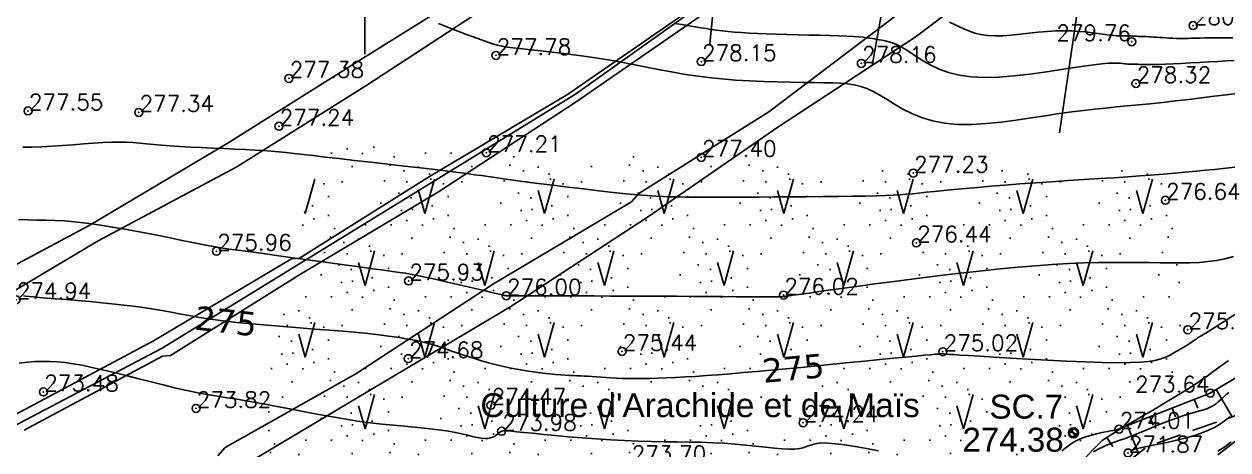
# Model space of a CAD drawing. Header units: millimetres. Extents: x 524954 to 526204, y 9523489 to 9524010.
# Drawn here: x 525878.6 to 525954.1, y 9523672.7 to 9523699.4 of the extents above; entities that cross this region are included whole.
import ezdxf
from ezdxf.enums import TextEntityAlignment as Align

# ---------------------------------------------------------------- set-up
doc = ezdxf.new("R2010")
doc.units = ezdxf.units.MM
doc.header["$PDMODE"] = 32
doc.header["$PDSIZE"] = 0.5
doc.linetypes.add('CACHE2', pattern=[4.7625, 3.175, -1.5875])
for name, color, linetype in [('Bas_Talus', 40, 'CACHE2'), ('Carroyage', 7, 'Continuous'), ('CN_01_00', 3, 'Continuous'), ('CN_02_00', 4, 'Continuous'), ('CN_05_00', 6, 'Continuous'), ('CN_10_00', 1, 'Continuous'), ('Cotation Courbes de niveau', 7, 'Continuous'), ('Haut_Talus', 30, 'Continuous'), ('PLUME_1', 7, 'Continuous'), ('PLUME_3', 4, 'Continuous'), ('PLUME_4', 3, 'Continuous'), ('PLUME_5', 6, 'Continuous'), ('PLUME_6', 2, 'Continuous'), ('Talus', 2, 'Continuous'), ('TopoAlt', 3, 'Continuous'), ('TopoAlt polygo', 7, 'Continuous'), ('TOPOJIS', 7, 'Continuous'), ('TOPOJIS polygo', 1, 'Continuous'), ('TopoMat polygo', 1, 'Continuous'), ('Toponomie', 7, 'CACHE2'), ('Végétation_Plantation', 70, 'Continuous')]:
    doc.layers.add(name, color=color, linetype=linetype)
doc.styles.add('Arial 1.0', font='arial.ttf', dxfattribs={"width": 0.99, "height": 1})
doc.styles.add('Simplex 1.0', font='Simplex.shx', dxfattribs={"width": 0.99, "height": 1})
doc.styles.get("Standard").update_dxf_attribs({"font": 'arial.ttf'})
doc.styles.add('Verdana 1.0', font='verdana.ttf', dxfattribs={"width": 0.99, "height": 1})

# ---------------------------------------------------------------- blocks, each defined once
blk = doc.blocks.new('TCPOINT M')
at = {"color": 0}
blk.add_point((0, 0), dxfattribs=at)
at = {"layer": 'TopoAlt', "style": 'Simplex 1.0', "width": 0.99}
blk.add_attdef('ALT', (0.15, 0.15), '', height=1, dxfattribs=at)
blk = doc.blocks.new('TCPOINT polygo')
at = {"color": 0, "const_width": 0.075}
blk.add_lwpolyline([(0, 0.0375, 1), (0, -0.0375, 1)], format="xyb", close=True, dxfattribs=at)
at = {"color": 0}
blk.add_point((0, 0), dxfattribs=at)
at = {"layer": 'TopoAlt polygo', "style": 'Arial 1.0', "width": 0.99}
blk.add_attdef('ALT', (0.15, 0.15), '', height=2, dxfattribs=at)
at = {"layer": 'TopoMat polygo', "style": 'Arial 1.0', "width": 0.99}
blk.add_attdef('MAT', text='', height=2, dxfattribs=at).set_placement((0.15, -2.5), align=Align.TOP_LEFT)
blk = doc.blocks.new('t014')
at = {"color": 0, "const_width": 1.249375}
for points in [[(0, 0.625313, 0.414214), (-0.625313, 0, 1)], [(0, -0.625312, 0.414214), (0.625313, 0, 0.414214)]]:
    blk.add_lwpolyline(points, format="xyb", dxfattribs=at)
at = {"color": 0}
blk.add_circle((0, 0), 1.25, dxfattribs=at)

msp = doc.modelspace()

# ---------------------------------------------------------------- hatches: boundary and pattern name
at = {"layer": 'Végétation_Plantation', "linetype": 'CACHE2', "ltscale": 0.5}
h = msp.add_hatch(dxfattribs=at)
h.set_pattern_fill('BROUSS', color=256, scale=1.5, style=0)
h.set_pattern_definition([(74.475889, (0, 0), (-3.750000001, 13.500000005), [2.25, -11.761156275]), (74.475889, (3.75, 4.5), (-3.750000001, 13.500000005), [2.25, -11.761156275]), (74.475889, (7.5, 9), (-3.750000001, 13.500000005), [2.25, -11.761156275]), (105.524111, (0, 0), (-7.500000003, 4e-10), [1.5, -12.511156275]), (105.524111, (3.75, 4.5), (-7.500000003, 4e-10), [1.5, -12.511156275]), (105.524111, (7.5, 9), (-7.500000003, 4e-10), [1.5, -12.511156275]), (0, (0.453, 0.484), (3.75, 4.5), [0, -7.5]), (0, (1.468, 1.072), (3.75, 4.5), [0, -7.5]), (0, (1.1713, 1.8804), (3.75, 4.5), [0, -7.5]), (0, (2.327, 1.9907), (3.75, 4.5), [0, -7.5]), (0, (1.64, 3.7912), (3.75, 4.5), [0, -7.5]), (0, (0.3684, 2.1545), (3.75, 4.5), [0, -7.5]), (0, (0.281, 2.4684), (3.75, 4.5), [0, -7.5]), (0, (0.0314, 3.7912), (3.75, 4.5), [0, -7.5]), (0, (-0.7807, 0.2634), (3.75, 4.5), [0, -7.5]), (0, (-0.8588, 0.9984), (3.75, 4.5), [0, -7.5]), (0, (-1.468, 0.19), (3.75, 4.5), [0, -7.5]), (0, (-1.624, 1.2924), (3.75, 4.5), [0, -7.5]), (0, (-1.1242, 1.9905), (3.75, 4.5), [0, -7.5]), (0, (-1.3274, 2.6888), (3.75, 4.5), [0, -7.5]), (0, (-1.9207, 3.5707), (3.75, 4.5), [0, -7.5]), (0, (-0.406, 2.9085), (3.75, 4.5), [0, -7.5]), (0, (-2.53, 2.064), (3.75, 4.5), [0, -7.5]), (0, (-2.7485, 0.6675), (3.75, 4.5), [0, -7.5]), (0, (-1.1235, -0.4347), (3.75, 4.5), [0, -7.5]), (0, (-0.156, -0.7287), (3.75, 4.5), [0, -7.5]), (0, (-0.812, -1.537), (3.75, 4.5), [0, -7.5]), (0, (1.5774, -1.4635), (3.75, 4.5), [0, -7.5]), (0, (0.5466, -0.3245), (3.75, 4.5), [0, -7.5]), (0, (1.468, -0.104), (3.75, 4.5), [0, -7.5])])
h.paths.add_polyline_path([(525951.566, 9523680.225), (525950.037, 9523690.437), (525933.18, 9523690.145), (525919.733, 9523691.118), (525906.384, 9523691.312), (525897.403, 9523692.282), (525894.772, 9523682.066), (525892.628, 9523668.736), (525892.432, 9523659.076), (525903.818, 9523658.766), (525911.909, 9523658.492), (525923.035, 9523660.751), (525931.949, 9523662.737), (525939.231, 9523671.215), (525945.813, 9523673.604), (525952.181, 9523677.416)])

# ---------------------------------------------------------------- linework, layer by layer
at = {"layer": 'Bas_Talus', "ltscale": 0.5, "flags": 128}
msp.add_lwpolyline([(525868.339, 9523656.577), (525877.744, 9523655.063), (525886.609, 9523655.237), (525893.634, 9523654.739), (525901.314, 9523655.465), (525912.972, 9523656.796), (525918.781, 9523658.159), (525925.645, 9523660.086), (525933.631, 9523662.434), (525942.875, 9523667.301), (525945.639, 9523670.2), (525949.012, 9523672.905), (525956.673, 9523675.59), (525961.547, 9523678.515), (525971.16, 9523682.992), (525975.569, 9523685.823), (525979.78, 9523688.287)], dxfattribs=at)
at = {"layer": 'Carroyage'}
msp.add_line((525900, 9523697.5), (525900, 9523702.5), dxfattribs=at)
at = {"layer": 'CN_01_00', "flags": 128}
for points, elevation in [([(525919.383, 9523699.436), (525919.883, 9523699.36), (525920.317, 9523699.289), (525920.701, 9523699.225), (525921.05, 9523699.165), (525921.379, 9523699.111), (525921.705, 9523699.06), (525922.04, 9523699.013), (525922.392, 9523698.97), (525922.766, 9523698.93), (525923.168, 9523698.894), (525923.605, 9523698.86), (525924.081, 9523698.83), (525924.602, 9523698.803), (525925.174, 9523698.779), (525925.799, 9523698.758), (525926.462, 9523698.739), (525927.144, 9523698.722), (525927.828, 9523698.705), (525928.493, 9523698.689), (525929.123, 9523698.673), (525929.698, 9523698.655), (525930.199, 9523698.635), (525930.614, 9523698.614), (525930.951, 9523698.59), (525931.223, 9523698.565), (525931.443, 9523698.538), (525931.625, 9523698.512), (525931.782, 9523698.485), (525931.928, 9523698.459), (525932.075, 9523698.434), (525932.236, 9523698.409), (525932.414, 9523698.38), (525932.609, 9523698.341), (525932.824, 9523698.286), (525933.059, 9523698.21), (525933.315, 9523698.106), (525933.595, 9523697.97), (525933.899, 9523697.795), (525934.229, 9523697.579), (525934.594, 9523697.334), (525935.002, 9523697.074), (525935.461, 9523696.815), (525935.981, 9523696.571), (525936.57, 9523696.358), (525937.236, 9523696.19), (525937.988, 9523696.082), (525938.83, 9523696.045), (525939.739, 9523696.07), (525940.687, 9523696.144), (525941.648, 9523696.252), (525942.594, 9523696.381), (525943.496, 9523696.518), (525944.327, 9523696.65), (525945.06, 9523696.763), (525945.673, 9523696.846), (525946.175, 9523696.901), (525946.578, 9523696.932), (525946.897, 9523696.946), (525947.146, 9523696.945), (525947.338, 9523696.935), (525947.488, 9523696.92), (525947.61, 9523696.906), (525947.715, 9523696.895), (525947.809, 9523696.888), (525947.895, 9523696.884), (525947.976, 9523696.882), (525948.057, 9523696.882), (525948.14, 9523696.881), (525948.228, 9523696.88), (525948.326, 9523696.877), (525948.438, 9523696.872), (525948.568, 9523696.866), (525948.726, 9523696.859), (525948.918, 9523696.855), (525949.152, 9523696.852), (525949.434, 9523696.854), (525949.772, 9523696.861), (525950.173, 9523696.875), (525950.64, 9523696.896), (525951.161, 9523696.923), (525951.718, 9523696.954), (525952.296, 9523696.988), (525952.876, 9523697.022), (525953.442, 9523697.054), (525953.977, 9523697.083), (525954.465, 9523697.107)], 279), ([(525878.552, 9523691.67), (525879.135, 9523691.672), (525879.751, 9523691.692), (525880.393, 9523691.728), (525881.049, 9523691.774), (525881.707, 9523691.826), (525882.355, 9523691.879), (525882.98, 9523691.927), (525883.572, 9523691.965), (525884.117, 9523691.99), (525884.609, 9523691.997), (525885.059, 9523691.988), (525885.484, 9523691.966), (525885.899, 9523691.933), (525886.32, 9523691.893), (525886.764, 9523691.849), (525887.247, 9523691.803), (525887.786, 9523691.759), (525888.389, 9523691.719), (525889.046, 9523691.682), (525889.739, 9523691.648), (525890.449, 9523691.617), (525891.158, 9523691.586), (525891.849, 9523691.557), (525892.504, 9523691.527), (525893.104, 9523691.496), (525893.639, 9523691.463), (525894.128, 9523691.427), (525894.595, 9523691.386), (525895.067, 9523691.339), (525895.569, 9523691.284), (525896.127, 9523691.22), (525896.767, 9523691.145), (525897.513, 9523691.058), (525898.382, 9523690.957), (525899.348, 9523690.847), (525900.376, 9523690.729), (525901.43, 9523690.609), (525902.474, 9523690.489), (525903.473, 9523690.373), (525904.392, 9523690.265), (525905.195, 9523690.169), (525905.858, 9523690.086), (525906.406, 9523690.014), (525906.875, 9523689.95), (525907.299, 9523689.89), (525907.717, 9523689.829), (525908.163, 9523689.764), (525908.673, 9523689.692), (525909.284, 9523689.608), (525910.021, 9523689.511), (525910.863, 9523689.402), (525911.779, 9523689.287), (525912.737, 9523689.169), (525913.707, 9523689.053), (525914.657, 9523688.943), (525915.556, 9523688.843), (525916.373, 9523688.758), (525917.083, 9523688.691), (525917.694, 9523688.641), (525918.22, 9523688.604), (525918.675, 9523688.58), (525919.073, 9523688.564), (525919.429, 9523688.556), (525919.756, 9523688.552), (525920.07, 9523688.55), (525920.384, 9523688.549), (525920.714, 9523688.547), (525921.075, 9523688.546), (525921.481, 9523688.544), (525921.948, 9523688.544), (525922.49, 9523688.544), (525923.123, 9523688.545), (525923.862, 9523688.546), (525924.714, 9523688.55), (525925.655, 9523688.554), (525926.653, 9523688.56), (525927.675, 9523688.567), (525928.691, 9523688.576), (525929.668, 9523688.587), (525930.573, 9523688.599), (525931.376, 9523688.613), (525932.053, 9523688.629), (525932.62, 9523688.648), (525933.105, 9523688.669), (525933.531, 9523688.695), (525933.924, 9523688.724), (525934.311, 9523688.759), (525934.717, 9523688.799), (525935.168, 9523688.845), (525935.684, 9523688.898), (525936.268, 9523688.956), (525936.917, 9523689.019), (525937.628, 9523689.086), (525938.399, 9523689.155), (525939.227, 9523689.226), (525940.109, 9523689.298), (525941.044, 9523689.37), (525942.024, 9523689.44), (525943.033, 9523689.509), (525944.051, 9523689.576), (525945.057, 9523689.641), (525946.032, 9523689.703), (525946.955, 9523689.761), (525947.805, 9523689.817), (525948.563, 9523689.868), (525949.216, 9523689.916), (525949.78, 9523689.961), (525950.279, 9523690.004), (525950.739, 9523690.046), (525951.182, 9523690.088), (525951.633, 9523690.132), (525952.116, 9523690.178), (525952.656, 9523690.228), (525953.27, 9523690.284), (525953.955, 9523690.353), (525954.701, 9523690.445)], 277), ([(525945.655, 9523672.581), (525945.952, 9523672.742), (525946.22, 9523672.875), (525946.464, 9523672.985), (525946.693, 9523673.078), (525946.916, 9523673.161), (525947.141, 9523673.239), (525947.376, 9523673.321), (525947.632, 9523673.411), (525947.916, 9523673.516), (525948.234, 9523673.641), (525948.582, 9523673.783), (525948.951, 9523673.936), (525949.334, 9523674.096), (525949.724, 9523674.256), (525950.113, 9523674.413), (525950.494, 9523674.56), (525950.858, 9523674.693), (525951.199, 9523674.809), (525951.517, 9523674.908), (525951.811, 9523674.994), (525952.082, 9523675.071), (525952.33, 9523675.141), (525952.555, 9523675.209), (525952.757, 9523675.277), (525952.936, 9523675.348), (525953.093, 9523675.426), (525953.233, 9523675.511), (525953.361, 9523675.602), (525953.48, 9523675.701), (525953.596, 9523675.806), (525953.714, 9523675.917), (525953.839, 9523676.035), (525953.976, 9523676.159), (525954.129, 9523676.29)], 273), ([(525953.454, 9523672.61), (525953.884, 9523672.887), (525954.282, 9523673.192)], 271)]:
    msp.add_lwpolyline(points, dxfattribs=dict(at, elevation=elevation))
at = {"layer": 'CN_02_00', "flags": 128}
for points, elevation in [([(525904.618, 9523699.421), (525905.558, 9523699.06), (525906.368, 9523698.75), (525907.018, 9523698.504), (525907.53, 9523698.317), (525907.94, 9523698.178), (525908.283, 9523698.078), (525908.594, 9523698.006), (525908.909, 9523697.952), (525909.263, 9523697.907), (525909.691, 9523697.86), (525910.221, 9523697.802), (525910.843, 9523697.733), (525911.539, 9523697.653), (525912.291, 9523697.563), (525913.082, 9523697.462), (525913.893, 9523697.351), (525914.707, 9523697.23), (525915.505, 9523697.1), (525916.275, 9523696.962), (525917.021, 9523696.819), (525917.753, 9523696.673), (525918.48, 9523696.529), (525919.211, 9523696.391), (525919.956, 9523696.26), (525920.725, 9523696.142), (525921.526, 9523696.039), (525922.366, 9523695.954), (525923.232, 9523695.885), (525924.11, 9523695.832), (525924.983, 9523695.792), (525925.836, 9523695.763), (525926.654, 9523695.743), (525927.421, 9523695.73), (525928.121, 9523695.722), (525928.744, 9523695.716), (525929.298, 9523695.707), (525929.794, 9523695.686), (525930.247, 9523695.647), (525930.667, 9523695.583), (525931.067, 9523695.486), (525931.461, 9523695.348), (525931.86, 9523695.164), (525932.277, 9523694.929), (525932.719, 9523694.657), (525933.194, 9523694.364), (525933.709, 9523694.067), (525934.27, 9523693.783), (525934.887, 9523693.529), (525935.565, 9523693.32), (525936.313, 9523693.175), (525937.132, 9523693.105), (525938.011, 9523693.102), (525938.929, 9523693.154), (525939.871, 9523693.247), (525940.817, 9523693.368), (525941.751, 9523693.506), (525942.653, 9523693.646), (525943.506, 9523693.777), (525944.298, 9523693.889), (525945.038, 9523693.982), (525945.741, 9523694.061), (525946.421, 9523694.13), (525947.093, 9523694.194), (525947.771, 9523694.257), (525948.471, 9523694.323), (525949.206, 9523694.396), (525949.987, 9523694.479), (525950.799, 9523694.571), (525951.622, 9523694.668), (525952.436, 9523694.767), (525953.223, 9523694.865), (525953.962, 9523694.957), (525954.635, 9523695.042)], 278), ([(525878.296, 9523687.145), (525878.894, 9523687.121), (525879.458, 9523687.107), (525880.011, 9523687.095), (525880.573, 9523687.078), (525881.164, 9523687.048), (525881.807, 9523686.998), (525882.521, 9523686.919), (525883.319, 9523686.808), (525884.182, 9523686.669), (525885.08, 9523686.511), (525885.984, 9523686.342), (525886.866, 9523686.17), (525887.698, 9523686.003), (525888.45, 9523685.849), (525889.094, 9523685.717), (525889.612, 9523685.612), (525890.033, 9523685.529), (525890.395, 9523685.462), (525890.737, 9523685.405), (525891.098, 9523685.35), (525891.517, 9523685.29), (525892.034, 9523685.219), (525892.687, 9523685.131), (525893.502, 9523685.019), (525894.449, 9523684.889), (525895.486, 9523684.747), (525896.569, 9523684.597), (525897.655, 9523684.447), (525898.702, 9523684.303), (525899.666, 9523684.17), (525900.505, 9523684.055), (525901.188, 9523683.962), (525901.733, 9523683.886), (525902.172, 9523683.824), (525902.535, 9523683.768), (525902.855, 9523683.715), (525903.162, 9523683.657), (525903.486, 9523683.591), (525903.86, 9523683.51), (525904.306, 9523683.41), (525904.81, 9523683.296), (525905.352, 9523683.171), (525905.91, 9523683.042), (525906.463, 9523682.914), (525906.989, 9523682.792), (525907.466, 9523682.68), (525907.874, 9523682.585), (525908.196, 9523682.509), (525908.438, 9523682.453), (525908.612, 9523682.412), (525908.729, 9523682.385), (525908.8, 9523682.368), (525908.837, 9523682.36), (525908.851, 9523682.356), (525908.853, 9523682.356), (525908.857, 9523682.356), (525908.877, 9523682.356), (525908.931, 9523682.355), (525909.036, 9523682.355), (525909.208, 9523682.355), (525909.465, 9523682.355), (525909.824, 9523682.354), (525910.302, 9523682.353), (525910.909, 9523682.353), (525911.634, 9523682.351), (525912.459, 9523682.35), (525913.367, 9523682.348), (525914.341, 9523682.346), (525915.362, 9523682.343), (525916.413, 9523682.339), (525917.477, 9523682.335), (525918.536, 9523682.329), (525919.576, 9523682.323), (525920.58, 9523682.317), (525921.534, 9523682.311), (525922.423, 9523682.305), (525923.233, 9523682.3), (525923.947, 9523682.296), (525924.552, 9523682.293), (525925.037, 9523682.292), (525925.412, 9523682.292), (525925.693, 9523682.293), (525925.895, 9523682.294), (525926.033, 9523682.297), (525926.122, 9523682.3), (525926.179, 9523682.303), (525926.217, 9523682.306), (525926.253, 9523682.31), (525926.302, 9523682.316), (525926.383, 9523682.326), (525926.512, 9523682.343), (525926.705, 9523682.37), (525926.98, 9523682.408), (525927.353, 9523682.461), (525927.841, 9523682.53), (525928.456, 9523682.617), (525929.189, 9523682.72), (525930.024, 9523682.837), (525930.948, 9523682.965), (525931.945, 9523683.1), (525933, 9523683.241), (525934.1, 9523683.384), (525935.229, 9523683.527), (525936.373, 9523683.666), (525937.524, 9523683.801), (525938.673, 9523683.928), (525939.811, 9523684.046), (525940.93, 9523684.152), (525942.021, 9523684.245), (525943.077, 9523684.321), (525944.088, 9523684.38), (525945.048, 9523684.42), (525945.958, 9523684.443), (525946.82, 9523684.453), (525947.635, 9523684.452), (525948.408, 9523684.445), (525949.139, 9523684.434), (525949.831, 9523684.423), (525950.486, 9523684.415), (525951.108, 9523684.413), (525951.701, 9523684.423), (525952.271, 9523684.45), (525952.823, 9523684.498), (525953.364, 9523684.572), (525953.898, 9523684.679), (525954.431, 9523684.822)], 276), ([(525878.327, 9523678.13), (525878.851, 9523678.188), (525879.342, 9523678.227), (525879.81, 9523678.246), (525880.268, 9523678.244), (525880.729, 9523678.22), (525881.208, 9523678.171), (525881.716, 9523678.098), (525882.269, 9523677.998), (525882.878, 9523677.871), (525883.553, 9523677.716), (525884.28, 9523677.539), (525885.042, 9523677.349), (525885.82, 9523677.151), (525886.596, 9523676.954), (525887.353, 9523676.764), (525888.072, 9523676.589), (525888.736, 9523676.436), (525889.331, 9523676.31), (525889.872, 9523676.207), (525890.378, 9523676.12), (525890.867, 9523676.043), (525891.359, 9523675.968), (525891.873, 9523675.889), (525892.428, 9523675.801), (525893.042, 9523675.695), (525893.731, 9523675.568), (525894.484, 9523675.422), (525895.286, 9523675.265), (525896.124, 9523675.102), (525896.982, 9523674.939), (525897.846, 9523674.781), (525898.7, 9523674.635), (525899.531, 9523674.506), (525900.325, 9523674.399), (525901.08, 9523674.311), (525901.796, 9523674.237), (525902.473, 9523674.174), (525903.109, 9523674.116), (525903.704, 9523674.06), (525904.259, 9523674.001), (525904.773, 9523673.936), (525905.245, 9523673.86), (525905.677, 9523673.777), (525906.07, 9523673.693), (525906.426, 9523673.612), (525906.746, 9523673.538), (525907.033, 9523673.477), (525907.286, 9523673.434), (525907.508, 9523673.413), (525907.701, 9523673.417), (525907.867, 9523673.444), (525908.008, 9523673.488), (525908.127, 9523673.544), (525908.227, 9523673.608), (525908.31, 9523673.674), (525908.379, 9523673.737), (525908.436, 9523673.793), (525908.487, 9523673.837), (525908.545, 9523673.869), (525908.626, 9523673.887), (525908.748, 9523673.894), (525908.925, 9523673.887), (525909.176, 9523673.868), (525909.515, 9523673.836), (525909.959, 9523673.791), (525910.52, 9523673.734), (525911.183, 9523673.668), (525911.93, 9523673.596), (525912.742, 9523673.521), (525913.601, 9523673.449), (525914.488, 9523673.381), (525915.384, 9523673.322), (525916.27, 9523673.274), (525917.132, 9523673.242), (525917.966, 9523673.221), (525918.775, 9523673.207), (525919.561, 9523673.197), (525920.326, 9523673.186), (525921.07, 9523673.171), (525921.796, 9523673.147), (525922.505, 9523673.11), (525923.197, 9523673.058), (525923.866, 9523672.995), (525924.505, 9523672.928), (525925.104, 9523672.862), (525925.656, 9523672.804), (525926.153, 9523672.76), (525926.587, 9523672.737), (525926.95, 9523672.739), (525927.239, 9523672.772), (525927.473, 9523672.828), (525927.674, 9523672.898), (525927.866, 9523672.972), (525928.072, 9523673.041), (525928.315, 9523673.096), (525928.619, 9523673.127), (525929.007, 9523673.124), (525929.495, 9523673.082), (525930.074, 9523673.004), (525930.728, 9523672.898), (525931.439, 9523672.772), (525932.191, 9523672.632)], 274), ([(525943.672, 9523672.635), (525943.858, 9523672.782), (525944.029, 9523672.914), (525944.189, 9523673.031), (525944.343, 9523673.135), (525944.495, 9523673.228), (525944.65, 9523673.312), (525944.813, 9523673.388), (525944.988, 9523673.458), (525945.18, 9523673.523), (525945.392, 9523673.586), (525945.618, 9523673.646), (525945.852, 9523673.702), (525946.087, 9523673.754), (525946.315, 9523673.803), (525946.531, 9523673.847), (525946.727, 9523673.886), (525946.896, 9523673.92), (525947.035, 9523673.949), (525947.155, 9523673.979), (525947.269, 9523674.017), (525947.393, 9523674.069), (525947.539, 9523674.141), (525947.723, 9523674.24), (525947.959, 9523674.373), (525948.26, 9523674.545), (525948.636, 9523674.762), (525949.075, 9523675.016), (525949.558, 9523675.299), (525950.07, 9523675.601), (525950.591, 9523675.913), (525951.105, 9523676.226), (525951.594, 9523676.531), (525952.041, 9523676.819), (525952.433, 9523677.082), (525952.776, 9523677.323), (525953.08, 9523677.544), (525953.356, 9523677.748), (525953.614, 9523677.939), (525953.865, 9523678.12), (525954.12, 9523678.294)], 274), ([(525947.996, 9523672.673), (525948.101, 9523672.702), (525948.246, 9523672.739), (525948.44, 9523672.784), (525948.693, 9523672.839), (525949.012, 9523672.905), (525949.404, 9523672.982), (525949.855, 9523673.073), (525950.348, 9523673.177), (525950.868, 9523673.295), (525951.397, 9523673.428), (525951.918, 9523673.576), (525952.415, 9523673.741), (525952.872, 9523673.923), (525953.274, 9523674.122), (525953.625, 9523674.334), (525953.93, 9523674.552), (525954.194, 9523674.774)], 272)]:
    msp.add_lwpolyline(points, dxfattribs=dict(at, elevation=elevation))
at = {"layer": 'CN_05_00', "elevation": 275, "flags": 128}
msp.add_lwpolyline([(525878.61, 9523682.351), (525878.756, 9523682.335), (525878.961, 9523682.313), (525879.236, 9523682.287), (525879.596, 9523682.254), (525880.054, 9523682.216), (525880.616, 9523682.171), (525881.267, 9523682.119), (525881.986, 9523682.06), (525882.75, 9523681.994), (525883.539, 9523681.921), (525884.329, 9523681.841), (525885.101, 9523681.754), (525885.831, 9523681.66), (525886.506, 9523681.559), (525887.138, 9523681.453), (525887.746, 9523681.343), (525888.35, 9523681.23), (525888.97, 9523681.117), (525889.624, 9523681.005), (525890.332, 9523680.896), (525891.114, 9523680.791), (525891.982, 9523680.692), (525892.919, 9523680.598), (525893.9, 9523680.509), (525894.9, 9523680.426), (525895.896, 9523680.346), (525896.863, 9523680.271), (525897.776, 9523680.199), (525898.61, 9523680.131), (525899.348, 9523680.066), (525899.992, 9523680.004), (525900.554, 9523679.944), (525901.042, 9523679.887), (525901.468, 9523679.833), (525901.839, 9523679.782), (525902.167, 9523679.733), (525902.462, 9523679.686), (525902.732, 9523679.641), (525902.986, 9523679.596), (525903.233, 9523679.548), (525903.479, 9523679.494), (525903.733, 9523679.432), (525904.004, 9523679.359), (525904.298, 9523679.272), (525904.623, 9523679.169), (525904.987, 9523679.048), (525905.386, 9523678.912), (525905.814, 9523678.766), (525906.269, 9523678.614), (525906.744, 9523678.46), (525907.236, 9523678.308), (525907.739, 9523678.163), (525908.249, 9523678.029), (525908.76, 9523677.909), (525909.269, 9523677.804), (525909.768, 9523677.712), (525910.252, 9523677.633), (525910.717, 9523677.566), (525911.155, 9523677.509), (525911.563, 9523677.464), (525911.933, 9523677.427), (525912.264, 9523677.399), (525912.559, 9523677.379), (525912.827, 9523677.363), (525913.074, 9523677.352), (525913.307, 9523677.343), (525913.534, 9523677.334), (525913.761, 9523677.324), (525913.997, 9523677.312), (525914.246, 9523677.296), (525914.512, 9523677.277), (525914.795, 9523677.256), (525915.098, 9523677.234), (525915.42, 9523677.214), (525915.764, 9523677.195), (525916.13, 9523677.18), (525916.52, 9523677.169), (525916.935, 9523677.164), (525917.378, 9523677.164), (525917.849, 9523677.171), (525918.352, 9523677.185), (525918.887, 9523677.205), (525919.458, 9523677.231), (525920.066, 9523677.265), (525920.714, 9523677.305), (525921.402, 9523677.353), (525922.131, 9523677.408), (525922.901, 9523677.469), (525923.71, 9523677.537), (525924.559, 9523677.612), (525925.446, 9523677.692), (525926.372, 9523677.778), (525927.335, 9523677.87), (525928.333, 9523677.967), (525929.346, 9523678.066), (525930.352, 9523678.166), (525931.331, 9523678.263), (525932.26, 9523678.355), (525933.118, 9523678.441), (525933.883, 9523678.516), (525934.532, 9523678.579), (525935.051, 9523678.628), (525935.45, 9523678.664), (525935.746, 9523678.688), (525935.957, 9523678.703), (525936.097, 9523678.711), (525936.186, 9523678.714), (525936.238, 9523678.713), (525936.272, 9523678.71), (525936.306, 9523678.707), (525936.362, 9523678.703), (525936.465, 9523678.695), (525936.639, 9523678.683), (525936.908, 9523678.666), (525937.298, 9523678.641), (525937.832, 9523678.607), (525938.534, 9523678.562), (525939.418, 9523678.507), (525940.449, 9523678.444), (525941.581, 9523678.378), (525942.769, 9523678.313), (525943.967, 9523678.254), (525945.129, 9523678.206), (525946.21, 9523678.172), (525947.163, 9523678.157), (525947.954, 9523678.165), (525948.594, 9523678.193), (525949.103, 9523678.24), (525949.504, 9523678.301), (525949.818, 9523678.375), (525950.066, 9523678.459), (525950.27, 9523678.549), (525950.452, 9523678.643), (525950.628, 9523678.739), (525950.802, 9523678.835), (525950.971, 9523678.93), (525951.133, 9523679.024), (525951.287, 9523679.114), (525951.43, 9523679.2), (525951.561, 9523679.281), (525951.679, 9523679.357), (525951.781, 9523679.425), (525951.869, 9523679.487), (525951.948, 9523679.544), (525952.019, 9523679.596), (525952.085, 9523679.645), (525952.149, 9523679.691), (525952.214, 9523679.735), (525952.282, 9523679.779), (525952.358, 9523679.824), (525952.451, 9523679.877), (525952.574, 9523679.947), (525952.736, 9523680.043), (525952.949, 9523680.172), (525953.226, 9523680.344), (525953.576, 9523680.568), (525954.012, 9523680.85), (525954.538, 9523681.197)], dxfattribs=at)
at = {"layer": 'CN_10_00', "elevation": 280, "flags": 128}
msp.add_lwpolyline([(525936.639, 9523699.517), (525936.955, 9523699.373), (525937.261, 9523699.224), (525937.567, 9523699.077), (525937.885, 9523698.941), (525938.223, 9523698.824), (525938.593, 9523698.731), (525939.005, 9523698.673), (525939.464, 9523698.652), (525939.966, 9523698.665), (525940.5, 9523698.702), (525941.055, 9523698.755), (525941.623, 9523698.816), (525942.193, 9523698.876), (525942.754, 9523698.927), (525943.298, 9523698.962), (525943.816, 9523698.973), (525944.303, 9523698.963), (525944.759, 9523698.936), (525945.182, 9523698.898), (525945.57, 9523698.853), (525945.921, 9523698.805), (525946.234, 9523698.759), (525946.506, 9523698.719), (525946.736, 9523698.69), (525946.93, 9523698.67), (525947.093, 9523698.657), (525947.229, 9523698.651), (525947.345, 9523698.649), (525947.445, 9523698.651), (525947.536, 9523698.653), (525947.622, 9523698.655), (525947.708, 9523698.655), (525947.796, 9523698.654), (525947.885, 9523698.651), (525947.976, 9523698.647), (525948.069, 9523698.643), (525948.165, 9523698.638), (525948.264, 9523698.633), (525948.366, 9523698.628), (525948.471, 9523698.624), (525948.581, 9523698.62), (525948.698, 9523698.616), (525948.821, 9523698.612), (525948.953, 9523698.607), (525949.094, 9523698.6), (525949.246, 9523698.592), (525949.41, 9523698.582), (525949.587, 9523698.57), (525949.775, 9523698.557), (525949.974, 9523698.542), (525950.183, 9523698.529), (525950.399, 9523698.516), (525950.622, 9523698.505), (525950.85, 9523698.497), (525951.082, 9523698.493), (525951.318, 9523698.493), (525951.559, 9523698.497), (525951.808, 9523698.504), (525952.068, 9523698.511), (525952.341, 9523698.519), (525952.63, 9523698.526), (525952.937, 9523698.531), (525953.265, 9523698.533), (525953.616, 9523698.531), (525953.989, 9523698.527), (525954.382, 9523698.524)], dxfattribs=at)
at = {"layer": 'Haut_Talus', "flags": 128}
msp.add_lwpolyline([(525978.597, 9523692.237), (525974.018, 9523688.382), (525966.818, 9523682.964), (525960.645, 9523679.582), (525955.312, 9523677.652), (525952.977, 9523676.26), (525947.466, 9523674.105), (525946.196, 9523673.287), (525942.046, 9523669.061), (525940.973, 9523667.394), (525929.367, 9523662.865), (525918.098, 9523659.033), (525911.245, 9523658.366), (525907.464, 9523657.452), (525893.828, 9523656.135), (525885.546, 9523656.861), (525878.678, 9523656.843), (525875.144, 9523658.7), (525873.322, 9523660.084)], dxfattribs=at)
at = {"layer": 'PLUME_1'}
msp.add_lwpolyline([(525458.473, 9523640.258), (525480.389, 9523635.341), (525499.593, 9523633.233), (525627.749, 9523622.033), (525657.425, 9523620.69), (525687.455, 9523621.378), (525717.375, 9523623.562), (525747.113, 9523628.239), (525776.244, 9523634.376), (525805.193, 9523643.006), (525833.533, 9523653.096), (525860.731, 9523665.108), (525887.284, 9523679.078), (525913.194, 9523695.007), (525937.497, 9523712.322), (525960.695, 9523731.06), (525982.749, 9523751.721), (526003.235, 9523773.269), (526022.079, 9523796.703), (526039.853, 9523821.062), (526045.291, 9523828.979), (526068.175, 9523865.742)], dxfattribs=at)
at = {"layer": 'PLUME_3'}
for points in [[(525960.16, 9523731.523), (525952.618, 9523724.956), (525945.039, 9523718.888), (525945.076, 9523718.39), (525936.999, 9523712.285), (525928.885, 9523706.68), (525920.808, 9523700.576), (525920.808, 9523700.576), (525912.695, 9523694.97), (525904.046, 9523689.827), (525895.896, 9523684.72), (525895.398, 9523684.684), (525886.749, 9523679.54), (525878.064, 9523674.896)], [(525878.636, 9523673.935), (525887.321, 9523678.58), (525887.819, 9523678.616), (525895.969, 9523683.723), (525904.618, 9523688.866), (525913.23, 9523694.508), (525913.23, 9523694.508), (525921.343, 9523700.113), (525929.457, 9523705.719), (525937.534, 9523711.823), (525938.033, 9523711.86), (525945.611, 9523717.927), (525953.189, 9523723.995), (525960.731, 9523730.562)]]:
    msp.add_lwpolyline(points, dxfattribs=at)
at = {"layer": 'PLUME_4'}
msp.add_lwpolyline([(525953.448, 9523672.377), (525961.987, 9523679.016)], dxfattribs=at)
msp.add_lwpolyline([(525953.448, 9523672.377), (525961.987, 9523679.016)], dxfattribs=at)
at = {"layer": 'PLUME_5'}
for points in [[(525955.77, 9523736.717), (525948.228, 9523730.15), (525940.65, 9523724.083), (525940.65, 9523724.083), (525932.573, 9523717.978), (525924.994, 9523711.911), (525916.844, 9523706.804), (525916.881, 9523706.305), (525908.731, 9523701.198), (525900.119, 9523695.556), (525891.969, 9523690.449), (525891.969, 9523690.449), (525883.284, 9523685.805), (525874.636, 9523680.662)], [(525890.786, 9523672.315), (525891.248, 9523672.85), (525899.434, 9523677.458), (525908.047, 9523683.1), (525916.695, 9523688.244), (525917.157, 9523688.779), (525925.307, 9523693.885), (525933.384, 9523699.99), (525941.96, 9523706.13), (525941.96, 9523706.13), (525950.037, 9523712.234), (525957.579, 9523718.801)]]:
    msp.add_lwpolyline(points, dxfattribs=at)
at = {"layer": 'PLUME_6'}
for points in [[(525954.7, 9523737.641), (525947.121, 9523731.574), (525939.543, 9523725.506), (525939.58, 9523725.007), (525932.001, 9523718.939), (525923.888, 9523713.334), (525916.273, 9523707.765), (525915.774, 9523707.728), (525907.661, 9523702.123), (525899.511, 9523697.016), (525891.361, 9523691.909), (525891.361, 9523691.909), (525882.713, 9523686.766), (525874.028, 9523682.121)], [(525891.856, 9523671.391), (525900.505, 9523676.534), (525909.153, 9523681.677), (525917.765, 9523687.319), (525917.765, 9523687.319), (525925.879, 9523692.925), (525934.491, 9523698.566), (525942.568, 9523704.671), (525943.03, 9523705.206), (525950.609, 9523711.274), (525958.686, 9523717.378)]]:
    msp.add_lwpolyline(points, dxfattribs=at)
at = {"layer": 'Talus'}
for p, q in [((525923.022, 9523712.697), (525921.61, 9523698.145)), ((525934.328, 9523710.789), (525931.779, 9523696.804)), ((525945.696, 9523707.411), (525943.519, 9523692.57)), ((525953.342, 9523676.478), (525954.355, 9523674.777)), ((525951.976, 9523675.869), (525952.196, 9523675.304)), ((525949.182, 9523674.776), (525949.389, 9523674.245)), ((525950.579, 9523675.322), (525950.793, 9523674.774)), ((525947.785, 9523674.229), (525948.472, 9523672.472)), ((525946.493, 9523673.478), (525946.86, 9523672.908))]:
    msp.add_line(p, q, dxfattribs=at)

# ---------------------------------------------------------------- block references
at = {"layer": 'TOPOJIS'}
ref = msp.add_blockref('TCPOINT M', (525951.9, 9523699.303, 280.52), dxfattribs=at)
ref.add_attrib('ALT', '280.52', (525951.95, 9523699.353, 280.52), dxfattribs={"layer": 'TopoAlt', "height": 1, "style": 'Simplex 1.0', "width": 0.99})
ref = msp.add_blockref('TCPOINT M', (525948.055, 9523698.286, 279.76), dxfattribs=at)
ref.add_attrib('ALT', '279.76', dxfattribs={"layer": 'TopoAlt', "height": 1, "style": 'Simplex 1.0', "width": 0.99}).set_placement((525948.005, 9523698.336, 279.76), align=Align.RIGHT)
ref = msp.add_blockref('TCPOINT M', (525908.21, 9523697.425, 277.78), dxfattribs=at)
ref.add_attrib('ALT', '277.78', (525908.26, 9523697.475, 277.78), dxfattribs={"layer": 'TopoAlt', "height": 1, "style": 'Simplex 1.0', "width": 0.99})
ref = msp.add_blockref('TCPOINT M', (525921.075, 9523697.038, 278.15), dxfattribs=at)
ref.add_attrib('ALT', '278.15', (525921.125, 9523697.088, 278.15), dxfattribs={"layer": 'TopoAlt', "height": 1, "style": 'Simplex 1.0', "width": 0.99})
ref = msp.add_blockref('TCPOINT M', (525931.108, 9523696.927, 278.16), dxfattribs=at)
ref.add_attrib('ALT', '278.16', (525931.158, 9523696.977, 278.16), dxfattribs={"layer": 'TopoAlt', "height": 1, "style": 'Simplex 1.0', "width": 0.99})
ref = msp.add_blockref('TCPOINT M', (525895.233, 9523695.988, 277.38), dxfattribs=at)
ref.add_attrib('ALT', '277.38', (525895.283, 9523696.038, 277.38), dxfattribs={"layer": 'TopoAlt', "height": 1, "style": 'Simplex 1.0', "width": 0.99})
ref = msp.add_blockref('TCPOINT M', (525948.315, 9523695.667, 278.32), dxfattribs=at)
ref.add_attrib('ALT', '278.32', (525948.365, 9523695.717, 278.32), dxfattribs={"layer": 'TopoAlt', "height": 1, "style": 'Simplex 1.0', "width": 0.99})
ref = msp.add_blockref('TCPOINT M', (525878.891, 9523693.951, 277.55), dxfattribs=at)
ref.add_attrib('ALT', '277.55', (525878.941, 9523694.001, 277.55), dxfattribs={"layer": 'TopoAlt', "height": 1, "style": 'Simplex 1.0', "width": 0.99})
ref = msp.add_blockref('TCPOINT M', (525885.826, 9523693.857, 277.34), dxfattribs=at)
ref.add_attrib('ALT', '277.34', (525885.876, 9523693.907, 277.34), dxfattribs={"layer": 'TopoAlt', "height": 1, "style": 'Simplex 1.0', "width": 0.99})
ref = msp.add_blockref('TCPOINT M', (525894.609, 9523692.983, 277.24), dxfattribs=at)
ref.add_attrib('ALT', '277.24', (525894.659, 9523693.033, 277.24), dxfattribs={"layer": 'TopoAlt', "height": 1, "style": 'Simplex 1.0', "width": 0.99})
ref = msp.add_blockref('TCPOINT M', (525907.611, 9523691.328, 277.21), dxfattribs=at)
ref.add_attrib('ALT', '277.21', (525907.661, 9523691.378, 277.21), dxfattribs={"layer": 'TopoAlt', "height": 1, "style": 'Simplex 1.0', "width": 0.99})
ref = msp.add_blockref('TCPOINT M', (525921.079, 9523691.037, 277.4), dxfattribs=at)
ref.add_attrib('ALT', '277.40', (525921.129, 9523691.087, 277.4), dxfattribs={"layer": 'TopoAlt', "height": 1, "style": 'Simplex 1.0', "width": 0.99})
ref = msp.add_blockref('TCPOINT M', (525934.361, 9523690.047, 277.23), dxfattribs=at)
ref.add_attrib('ALT', '277.23', (525934.411, 9523690.097, 277.23), dxfattribs={"layer": 'TopoAlt', "height": 1, "style": 'Simplex 1.0', "width": 0.99})
ref = msp.add_blockref('TCPOINT M', (525950.16, 9523688.343, 276.64), dxfattribs=at)
ref.add_attrib('ALT', '276.64', (525950.21, 9523688.393, 276.64), dxfattribs={"layer": 'TopoAlt', "height": 1, "style": 'Simplex 1.0', "width": 0.99})
ref = msp.add_blockref('TCPOINT M', (525890.695, 9523685.15, 275.96), dxfattribs=at)
ref.add_attrib('ALT', '275.96', (525890.745, 9523685.2, 275.96), dxfattribs={"layer": 'TopoAlt', "height": 1, "style": 'Simplex 1.0', "width": 0.99})
ref = msp.add_blockref('TCPOINT M', (525934.559, 9523685.673, 276.44), dxfattribs=at)
ref.add_attrib('ALT', '276.44', (525934.609, 9523685.723, 276.44), dxfattribs={"layer": 'TopoAlt', "height": 1, "style": 'Simplex 1.0', "width": 0.99})
ref = msp.add_blockref('TCPOINT M', (525902.737, 9523683.285, 275.93), dxfattribs=at)
ref.add_attrib('ALT', '275.93', (525902.787, 9523683.335, 275.93), dxfattribs={"layer": 'TopoAlt', "height": 1, "style": 'Simplex 1.0', "width": 0.99})
ref = msp.add_blockref('TCPOINT M', (525878.136, 9523682.11, 274.94), dxfattribs=at)
ref.add_attrib('ALT', '274.94', (525878.186, 9523682.16, 274.94), dxfattribs={"layer": 'TopoAlt', "height": 1, "style": 'Simplex 1.0', "width": 0.99})
ref = msp.add_blockref('TCPOINT M', (525908.855, 9523682.356, 276), dxfattribs=at)
ref.add_attrib('ALT', '276.00', (525908.905, 9523682.406, 276), dxfattribs={"layer": 'TopoAlt', "height": 1, "style": 'Simplex 1.0', "width": 0.99})
ref = msp.add_blockref('TCPOINT M', (525926.233, 9523682.398, 276.02), dxfattribs=at)
ref.add_attrib('ALT', '276.02', (525926.283, 9523682.448, 276.02), dxfattribs={"layer": 'TopoAlt', "height": 1, "style": 'Simplex 1.0', "width": 0.99})
ref = msp.add_blockref('TCPOINT M', (525951.566, 9523680.225, 275.34), dxfattribs=at)
ref.add_attrib('ALT', '275.34', (525951.616, 9523680.275, 275.34), dxfattribs={"layer": 'TopoAlt', "height": 1, "style": 'Simplex 1.0', "width": 0.99})
ref = msp.add_blockref('TCPOINT M', (525902.71, 9523678.415, 274.68), dxfattribs=at)
ref.add_attrib('ALT', '274.68', (525902.76, 9523678.465, 274.68), dxfattribs={"layer": 'TopoAlt', "height": 1, "style": 'Simplex 1.0', "width": 0.99})
ref = msp.add_blockref('TCPOINT M', (525916.112, 9523678.867, 275.44), dxfattribs=at)
ref.add_attrib('ALT', '275.44', (525916.162, 9523678.917, 275.44), dxfattribs={"layer": 'TopoAlt', "height": 1, "style": 'Simplex 1.0', "width": 0.99})
ref = msp.add_blockref('TCPOINT M', (525936.215, 9523678.852, 275.02), dxfattribs=at)
ref.add_attrib('ALT', '275.02', (525936.265, 9523678.902, 275.02), dxfattribs={"layer": 'TopoAlt', "height": 1, "style": 'Simplex 1.0', "width": 0.99})
ref = msp.add_blockref('TCPOINT M', (525879.853, 9523676.329, 273.48), dxfattribs=at)
ref.add_attrib('ALT', '273.48', (525879.903, 9523676.379, 273.48), dxfattribs={"layer": 'TopoAlt', "height": 1, "style": 'Simplex 1.0', "width": 0.99})
ref = msp.add_blockref('TCPOINT M', (525952.977, 9523676.26, 273.64), dxfattribs=at)
ref.add_attrib('ALT', '273.64', dxfattribs={"layer": 'TopoAlt', "height": 1, "style": 'Simplex 1.0', "width": 0.99}).set_placement((525952.927, 9523676.31, 273.64), align=Align.RIGHT)
ref = msp.add_blockref('TCPOINT M', (525889.415, 9523675.294, 273.82), dxfattribs=at)
ref.add_attrib('ALT', '273.82', (525889.465, 9523675.344, 273.82), dxfattribs={"layer": 'TopoAlt', "height": 1, "style": 'Simplex 1.0', "width": 0.99})
ref = msp.add_blockref('TCPOINT M', (525907.895, 9523675.489, 274.47), dxfattribs=at)
ref.add_attrib('ALT', '274.47', (525907.945, 9523675.539, 274.47), dxfattribs={"layer": 'TopoAlt', "height": 1, "style": 'Simplex 1.0', "width": 0.99})
ref = msp.add_blockref('TCPOINT M', (525908.559, 9523673.86, 273.98), dxfattribs=at)
ref.add_attrib('ALT', '273.98', (525908.609, 9523673.91, 273.98), dxfattribs={"layer": 'TopoAlt', "height": 1, "style": 'Simplex 1.0', "width": 0.99})
ref = msp.add_blockref('TCPOINT M', (525927.462, 9523674.397, 274.24), dxfattribs=at)
ref.add_attrib('ALT', '274.24', (525927.512, 9523674.447, 274.24), dxfattribs={"layer": 'TopoAlt', "height": 1, "style": 'Simplex 1.0', "width": 0.99})
ref = msp.add_blockref('TCPOINT M', (525947.252, 9523673.987, 274.01), dxfattribs=at)
ref.add_attrib('ALT', '274.01', (525947.302, 9523674.037, 274.01), dxfattribs={"layer": 'TopoAlt', "height": 1, "style": 'Simplex 1.0', "width": 0.99})
ref = msp.add_blockref('TCPOINT M', (525947.822, 9523672.5, 271.87), dxfattribs=at)
ref.add_attrib('ALT', '271.87', (525947.872, 9523672.55, 271.87), dxfattribs={"layer": 'TopoAlt', "height": 1, "style": 'Simplex 1.0', "width": 0.99})
ref = msp.add_blockref('TCPOINT M', (525916.67, 9523671.907, 273.7), dxfattribs=at)
ref.add_attrib('ALT', '273.70', (525916.72, 9523671.957, 273.7), dxfattribs={"layer": 'TopoAlt', "height": 1, "style": 'Simplex 1.0', "width": 0.99})
at = {"layer": 'TOPOJIS polygo'}
ref = msp.add_blockref('TCPOINT polygo', (525944.4, 9523673.763, 274.38), dxfattribs=at)
ref.add_attrib('MAT', 'SC.7', (525939.142, 9523674.656, 274.38), dxfattribs={"layer": 'TopoMat polygo', "height": 1.5, "style": 'Arial 1.0', "width": 0.99})
ref.add_attrib('ALT', '274.38', dxfattribs={"layer": 'TopoAlt polygo', "height": 1.5, "style": 'Arial 1.0', "width": 0.99}).set_placement((525937.446, 9523674.084, 274.38), align=Align.TOP_LEFT)
at = {"layer": 'TOPOJIS polygo', "xscale": 0.25, "yscale": 0.25, "zscale": 0.25}
msp.add_blockref('t014', (525944.4, 9523673.763, 274.382), dxfattribs=at)

# ---------------------------------------------------------------- texts
at = {"layer": 'Cotation Courbes de niveau', "style": 'Verdana 1.0', "width": 0.99}
for rotation, p in [(353.46871, (525891.286, 9523680.772, 275)), (5.43629, (525926.845, 9523677.823, 275))]:
    msp.add_text('275', height=1.5, rotation=rotation, dxfattribs=at).set_placement(p, align=Align.MIDDLE_CENTER)
at = {"layer": 'Toponomie', "insert": (525907.234, 9523676.248), "char_height": 1.5, "width": 42.68298, "attachment_point": 1}
msp.add_mtext("Culture d'Arachide et de Maïs", dxfattribs=at)

doc.saveas('drawing.dxf')
